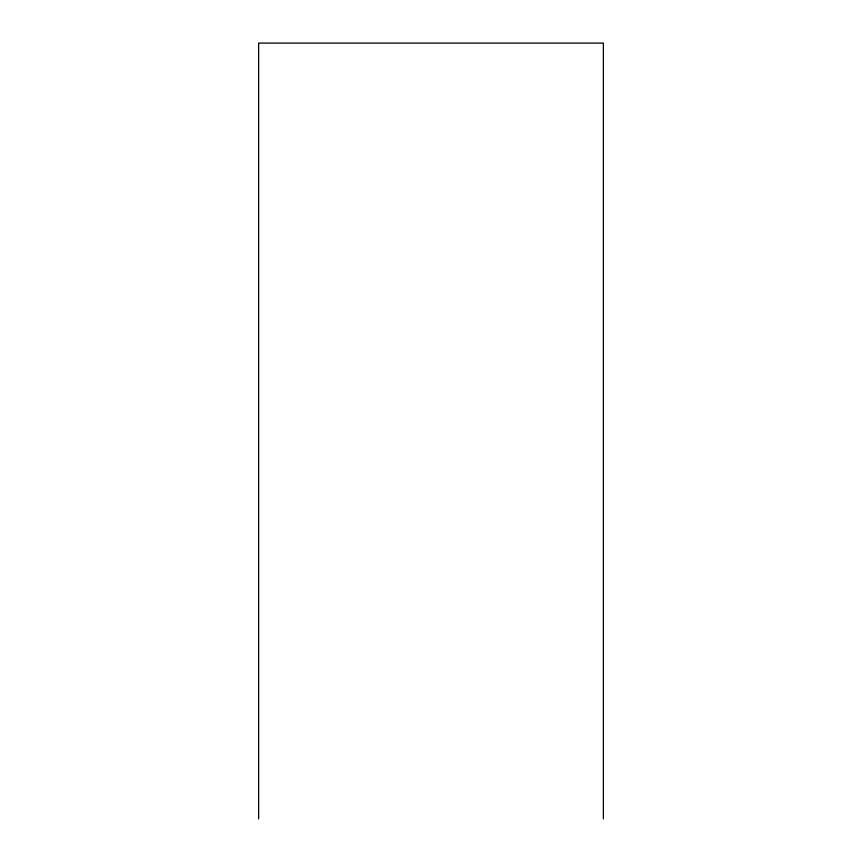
<?xml version="1.0" encoding="UTF-8"?>
<svg xmlns="http://www.w3.org/2000/svg" width="862" height="862" viewBox="0 0 862 862"><rect width="100%" height="100%" fill="white"/><g stroke="black" fill="none" stroke-linecap="round" stroke-linejoin="round"><path stroke-width="1.29" d="M603.368 818.9L603.368 43.1L258.632 43.1L258.632 818.9"/></g></svg>
